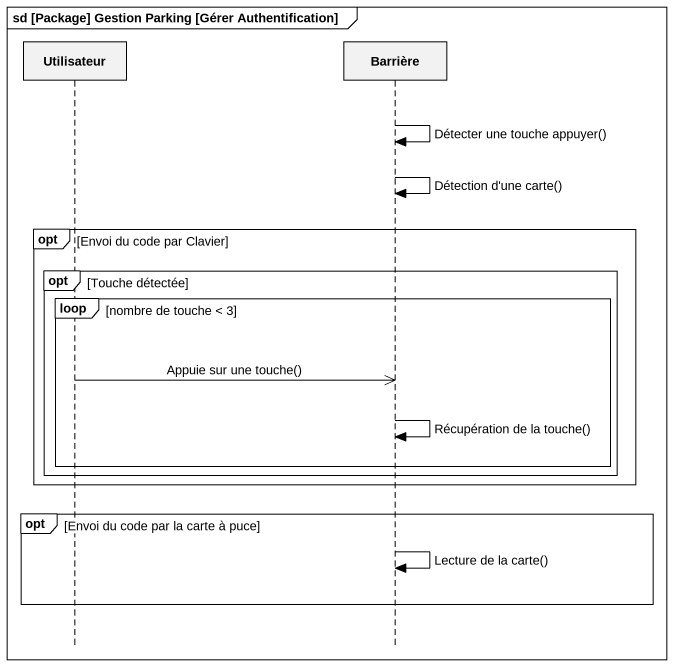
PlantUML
@startuml
mainframe sd [Package] Gestion Parking [Gérer Authentification]
hide footbox
participant Utilisateur
participant Barrière

Barrière -> Barrière : Détecter une touche appuyer()
Barrière -> Barrière : Détection d'une carte()
opt Envoi du code par Clavier
  opt Touche détectée
    loop nombre de touche < 3
      Utilisateur ->> Barrière : Appuie sur une touche()
      Barrière -> Barrière : Récupération de la touche()
    end
  end
end
opt Envoi du code par la carte à puce
  Barrière -> Barrière : Lecture de la carte()
end
@enduml
